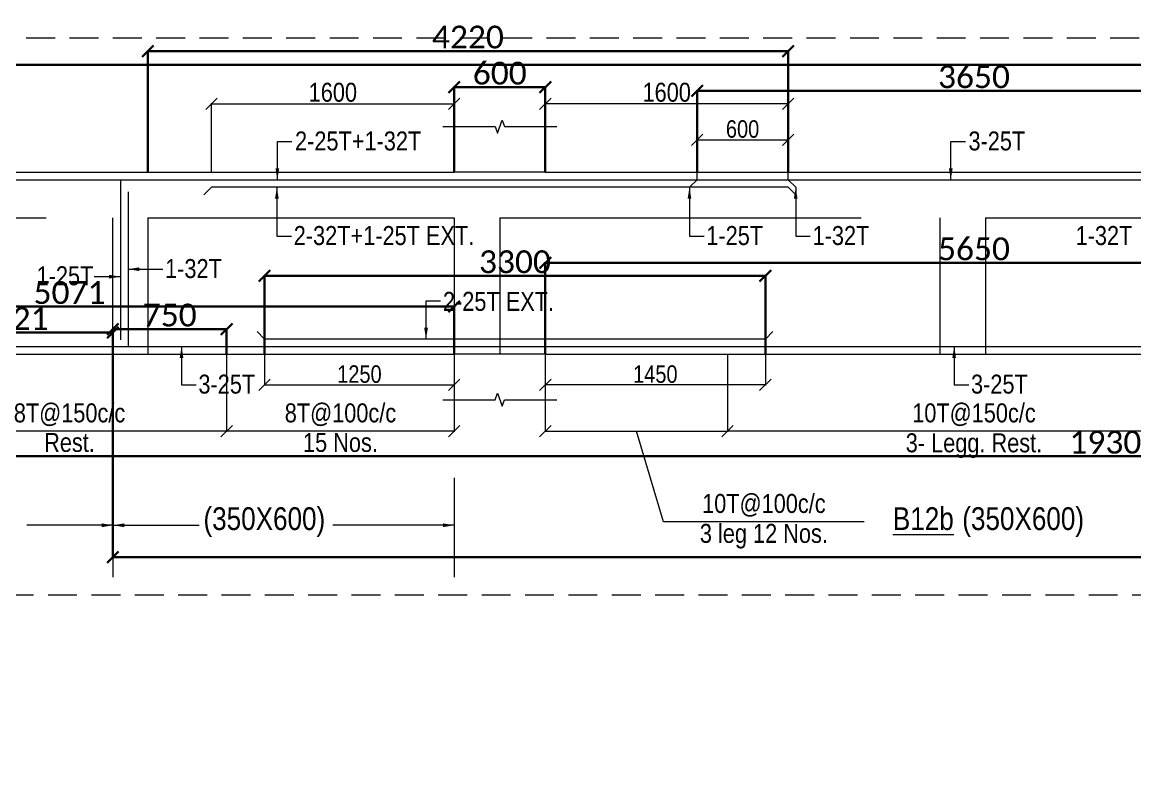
# Model space of a CAD drawing. Header units: millimetres. Extents: x 1112055 to 3390982, y -148532 to 766891.
# Drawn here: x 2913348 to 2928011, y -4607 to 5498 of the extents above; entities that cross this region are included whole.
import ezdxf
from ezdxf.enums import TextEntityAlignment as Align

# ---------------------------------------------------------------- set-up
doc = ezdxf.new("R2010")
doc.units = ezdxf.units.MM
doc.header["$PDMODE"] = 35
doc.header["$PDSIZE"] = -25
doc.linetypes.add('Hidden', pattern=[9.525, 6.35, -3.175])
for name, color, linetype, lineweight in [('B BEAM', 148, 'Continuous', 13), ('B BEAM IN LINE', 250, 'Continuous', 0), ('B STEEL', 34, 'Continuous', 15), ('B STEEL DIM', 216, 'Continuous', 13), ('B STEEL TEXT', 7, 'Continuous', 15), ('B STIRRUPS', 139, 'Continuous', 13), ('B-BEAM DOT', 251, 'Hidden', 9), ('B-BEAM NO', 215, 'Continuous', 18), ('B-COL', 1, 'Continuous', 35)]:
    doc.layers.add(name, color=color, linetype=linetype, lineweight=lineweight)
doc.styles.add('Cali', font='calibri.ttf')
doc.styles.add('SWINC', font='swissc.ttf')
doc.dimstyles.new('BHOOMI', dxfattribs={"dimtxt": 230, "dimasz": 150, "dimexe": 10, "dimexo": 0, "dimgap": 25, "dimtad": 1, "dimdec": 0, "dimzin": 0, "dimdsep": 46, "dimtxsty": 'SWINC', "dimblk": 'OBLIQUE', "dimcen": 0.09, "dimclrd": 250, "dimclre": 250, "dimclrt": 256, "dimaunit": 1, "dimadec": 3, "dimazin": 0, "dimtfac": 1, "dimtdec": 0, "dimtofl": 0, "dimtmove": 1, "dimatfit": 3, "dimfxl": 100, "dimtolj": 1, "dimtzin": 0, "dimlwd": 9, "dimlwe": 5, "dimarcsym": 0})

# ---------------------------------------------------------------- blocks, each defined once
blk = doc.blocks.new('_Oblique')
at = {"color": 0, "linetype": 'ByBlock', "lineweight": -2}
blk.add_line((-0.5, -0.5), (0.5, 0.5), dxfattribs=at)
blk = doc.blocks.new('*D6005')
at = {"layer": 'B STIRRUPS', "color": 250, "lineweight": 0, "transparency": 16777216}
for p, q in [((2911901, 1121), (2911901, 97)), ((2916042, 1121), (2916042, 97)), ((2916042, 107), (2911901, 107))]:
    blk.add_line(p, q, dxfattribs=at)
at = {"layer": 'Defpoints', "color": 0, "lineweight": 40, "transparency": 16777216}
for p in [(2911901, 1121), (2916042, 1121), (2911901, 107)]:
    blk.add_point(p, dxfattribs=at)
at = {"layer": 'B STIRRUPS', "color": 250, "lineweight": 0, "transparency": 16777216, "xscale": 150, "yscale": 150, "zscale": 150, "rotation": 180}
blk.add_blockref('_Oblique', (2911901, 107), dxfattribs=at)
at = {"layer": 'B STIRRUPS', "color": 250, "lineweight": 0, "transparency": 16777216, "xscale": 150, "yscale": 150, "zscale": 150}
blk.add_blockref('_Oblique', (2916042, 107), dxfattribs=at)
at = {"layer": 'B STIRRUPS', "transparency": 16777216, "char_height": 250, "attachment_point": 5, "style": 'SWINC'}
for s, insert in [('\\A1;8T@150c/c', (2913971, 323)), ('Rest.', (2913971, -43))]:
    blk.add_mtext(s, dxfattribs=dict(at, insert=insert))
blk = doc.blocks.new('*D6007')
at = {"layer": 'B STIRRUPS', "color": 250, "lineweight": 0, "transparency": 16777216}
for p, q in [((2916042, 1121), (2916042, 97)), ((2919042, 1121), (2919042, 97)), ((2919042, 107), (2916042, 107))]:
    blk.add_line(p, q, dxfattribs=at)
at = {"layer": 'Defpoints', "color": 0, "lineweight": 40, "transparency": 16777216}
for p in [(2916042, 1121), (2919042, 1121), (2916042, 107)]:
    blk.add_point(p, dxfattribs=at)
at = {"layer": 'B STIRRUPS', "color": 250, "lineweight": 0, "transparency": 16777216, "xscale": 150, "yscale": 150, "zscale": 150, "rotation": 180}
blk.add_blockref('_Oblique', (2916042, 107), dxfattribs=at)
at = {"layer": 'B STIRRUPS', "color": 250, "lineweight": 0, "transparency": 16777216, "xscale": 150, "yscale": 150, "zscale": 150}
blk.add_blockref('_Oblique', (2919042, 107), dxfattribs=at)
at = {"layer": 'B STIRRUPS', "transparency": 16777216, "char_height": 250, "attachment_point": 5, "style": 'SWINC'}
for s, insert in [('\\A1;8T@100c/c', (2917542, 323)), ('15 Nos.', (2917542, -43))]:
    blk.add_mtext(s, dxfattribs=dict(at, insert=insert))
blk = doc.blocks.new('*D6008')
at = {"layer": 'B STIRRUPS', "color": 250, "lineweight": 0, "transparency": 16777216}
for p, q in [((2920242, 1121), (2920242, 97)), ((2922642, 1121), (2922642, 97)), ((2920242, 107), (2922642, 107)), ((2921800, -1087), (2921442, 107)), ((2924445, -1087), (2921800, -1087))]:
    blk.add_line(p, q, dxfattribs=at)
at = {"layer": 'Defpoints', "color": 0, "lineweight": 40, "transparency": 16777216}
for p in [(2920242, 1121), (2922642, 1121), (2922642, 107)]:
    blk.add_point(p, dxfattribs=at)
at = {"layer": 'B STIRRUPS', "color": 250, "lineweight": 0, "transparency": 16777216, "xscale": 150, "yscale": 150, "zscale": 150, "rotation": 180}
blk.add_blockref('_Oblique', (2920242, 107), dxfattribs=at)
at = {"layer": 'B STIRRUPS', "color": 250, "lineweight": 0, "transparency": 16777216, "xscale": 150, "yscale": 150, "zscale": 150}
blk.add_blockref('_Oblique', (2922642, 107), dxfattribs=at)
at = {"layer": 'B STIRRUPS', "transparency": 16777216, "char_height": 250, "attachment_point": 5, "style": 'SWINC'}
for s, insert in [('\\A1;10T@100c/c', (2923123, -871)), ('3 leg 12 Nos.', (2923123, -1278))]:
    blk.add_mtext(s, dxfattribs=dict(at, insert=insert))
blk = doc.blocks.new('*D6009')
at = {"layer": 'B STIRRUPS', "color": 250, "lineweight": 0, "transparency": 16777216}
for p, q in [((2922642, 1121), (2922642, 97)), ((2929142, 1121), (2929142, 97)), ((2929142, 107), (2922642, 107))]:
    blk.add_line(p, q, dxfattribs=at)
at = {"layer": 'Defpoints', "color": 0, "lineweight": 40, "transparency": 16777216}
for p in [(2922642, 1121), (2929142, 1121), (2922642, 107)]:
    blk.add_point(p, dxfattribs=at)
at = {"layer": 'B STIRRUPS', "color": 250, "lineweight": 0, "transparency": 16777216, "xscale": 150, "yscale": 150, "zscale": 150, "rotation": 180}
blk.add_blockref('_Oblique', (2922642, 107), dxfattribs=at)
at = {"layer": 'B STIRRUPS', "color": 250, "lineweight": 0, "transparency": 16777216, "xscale": 150, "yscale": 150, "zscale": 150}
blk.add_blockref('_Oblique', (2929142, 107), dxfattribs=at)
at = {"layer": 'B STIRRUPS', "transparency": 16777216, "char_height": 250, "attachment_point": 5, "style": 'SWINC'}
for s, insert in [('\\A1;10T@150c/c', (2925892, 323)), ('3- Legg. Rest.', (2925892, -84))]:
    blk.add_mtext(s, dxfattribs=dict(at, insert=insert))
blk = doc.blocks.new('*D6017')
at = {"layer": 'B STEEL DIM', "lineweight": 5, "transparency": 16777216}
for p, q in [((2920242, 3521), (2920242, 4433)), ((2923442, 3521), (2923442, 4433))]:
    blk.add_line(p, q, dxfattribs=at)
at = {"layer": 'B STEEL DIM', "lineweight": 9, "transparency": 16777216}
blk.add_line((2923442, 4423), (2920242, 4423), dxfattribs=at)
at = {"layer": 'Defpoints', "color": 0, "lineweight": 40, "transparency": 16777216}
for p in [(2920242, 4423), (2920242, 3521), (2923442, 3521)]:
    blk.add_point(p, dxfattribs=at)
at = {"layer": 'B STEEL DIM', "lineweight": 9, "transparency": 16777216, "xscale": 150, "yscale": 150, "zscale": 150, "rotation": 180}
blk.add_blockref('_Oblique', (2920242, 4423), dxfattribs=at)
at = {"layer": 'B STEEL DIM', "lineweight": 9, "transparency": 16777216, "xscale": 150, "yscale": 150, "zscale": 150}
blk.add_blockref('_Oblique', (2923442, 4423), dxfattribs=at)
at = {"layer": 'B STEEL DIM', "transparency": 16777216, "insert": (2921842, 4573), "char_height": 250, "attachment_point": 5, "style": 'SWINC'}
blk.add_mtext('\\A1;1600', dxfattribs=at)
blk = doc.blocks.new('*D6018')
at = {"layer": 'B STEEL DIM', "lineweight": 5, "transparency": 16777216}
for p, q in [((2922242, 3421), (2922242, 3959)), ((2923442, 3421), (2923442, 3959))]:
    blk.add_line(p, q, dxfattribs=at)
at = {"layer": 'B STEEL DIM', "lineweight": 9, "transparency": 16777216}
blk.add_line((2922242, 3949), (2923442, 3949), dxfattribs=at)
at = {"layer": 'Defpoints', "color": 0, "lineweight": 40, "transparency": 16777216}
for p in [(2923442, 3949), (2922242, 3421), (2923442, 3421)]:
    blk.add_point(p, dxfattribs=at)
at = {"layer": 'B STEEL DIM', "lineweight": 9, "transparency": 16777216, "xscale": 150, "yscale": 150, "zscale": 150, "rotation": 180}
blk.add_blockref('_Oblique', (2922242, 3949), dxfattribs=at)
at = {"layer": 'B STEEL DIM', "lineweight": 9, "transparency": 16777216, "xscale": 150, "yscale": 150, "zscale": 150}
blk.add_blockref('_Oblique', (2923442, 3949), dxfattribs=at)
at = {"layer": 'B STEEL DIM', "transparency": 16777216, "insert": (2922842, 4089), "char_height": 230, "attachment_point": 5, "style": 'SWINC'}
blk.add_mtext('\\A1;600', dxfattribs=at)
blk = doc.blocks.new('*D6019')
at = {"layer": 'B STEEL DIM', "lineweight": 5, "transparency": 16777216}
for p, q in [((2915842, 3521), (2915842, 4433)), ((2919042, 3521), (2919042, 4433))]:
    blk.add_line(p, q, dxfattribs=at)
at = {"layer": 'B STEEL DIM', "lineweight": 9, "transparency": 16777216}
blk.add_line((2915842, 4423), (2919042, 4423), dxfattribs=at)
at = {"layer": 'Defpoints', "color": 0, "lineweight": 40, "transparency": 16777216}
for p in [(2919042, 4423), (2915842, 3521), (2919042, 3521)]:
    blk.add_point(p, dxfattribs=at)
at = {"layer": 'B STEEL DIM', "lineweight": 9, "transparency": 16777216, "xscale": 150, "yscale": 150, "zscale": 150, "rotation": 180}
blk.add_blockref('_Oblique', (2915842, 4423), dxfattribs=at)
at = {"layer": 'B STEEL DIM', "lineweight": 9, "transparency": 16777216, "xscale": 150, "yscale": 150, "zscale": 150}
blk.add_blockref('_Oblique', (2919042, 4423), dxfattribs=at)
at = {"layer": 'B STEEL DIM', "transparency": 16777216, "insert": (2917442, 4573), "char_height": 250, "attachment_point": 5, "style": 'SWINC'}
blk.add_mtext('\\A1;1600', dxfattribs=at)
blk = doc.blocks.new('*D6021')
at = {"layer": 'B STEEL DIM', "lineweight": 5, "transparency": 16777216}
for p, q in [((2916542, 1321), (2916542, 708)), ((2919042, 1121), (2919042, 708))]:
    blk.add_line(p, q, dxfattribs=at)
at = {"layer": 'B STEEL DIM', "lineweight": 9, "transparency": 16777216}
blk.add_line((2916542, 718), (2919042, 718), dxfattribs=at)
at = {"layer": 'Defpoints', "color": 0, "lineweight": 40, "transparency": 16777216}
for p in [(2916542, 1321), (2919042, 1121), (2919042, 718)]:
    blk.add_point(p, dxfattribs=at)
at = {"layer": 'B STEEL DIM', "lineweight": 9, "transparency": 16777216, "xscale": 150, "yscale": 150, "zscale": 150, "rotation": 180}
blk.add_blockref('_Oblique', (2916542, 718), dxfattribs=at)
at = {"layer": 'B STEEL DIM', "lineweight": 9, "transparency": 16777216, "xscale": 150, "yscale": 150, "zscale": 150}
blk.add_blockref('_Oblique', (2919042, 718), dxfattribs=at)
at = {"layer": 'B STEEL DIM', "transparency": 16777216, "insert": (2917792, 858), "char_height": 230, "attachment_point": 5, "style": 'SWINC'}
blk.add_mtext('\\A1;1250', dxfattribs=at)
blk = doc.blocks.new('*D6022')
at = {"layer": 'B STEEL DIM', "lineweight": 5, "transparency": 16777216}
for p, q in [((2923142, 1321), (2923142, 708)), ((2920242, 1121), (2920242, 708))]:
    blk.add_line(p, q, dxfattribs=at)
at = {"layer": 'B STEEL DIM', "lineweight": 9, "transparency": 16777216}
blk.add_line((2923142, 718), (2920242, 718), dxfattribs=at)
at = {"layer": 'Defpoints', "color": 0, "lineweight": 40, "transparency": 16777216}
for p in [(2923142, 1321), (2920242, 1121), (2920242, 718)]:
    blk.add_point(p, dxfattribs=at)
at = {"layer": 'B STEEL DIM', "lineweight": 9, "transparency": 16777216, "xscale": 150, "yscale": 150, "zscale": 150, "rotation": 180}
blk.add_blockref('_Oblique', (2920242, 718), dxfattribs=at)
at = {"layer": 'B STEEL DIM', "lineweight": 9, "transparency": 16777216, "xscale": 150, "yscale": 150, "zscale": 150}
blk.add_blockref('_Oblique', (2923142, 718), dxfattribs=at)
at = {"layer": 'B STEEL DIM', "transparency": 16777216, "insert": (2921692, 858), "char_height": 230, "attachment_point": 5, "style": 'SWINC'}
blk.add_mtext('\\A1;1450', dxfattribs=at)
blk = doc.blocks.new('*D6744')
at = {"layer": 'Defpoints', "color": 3, "linetype": 'Hidden', "lineweight": 30, "ltscale": 1000, "transparency": 16777216}
for p, q in [((2908442, 1121), (2908442, -234)), ((2947042, 1121), (2947042, -234))]:
    blk.add_line(p, q, dxfattribs=at)
at = {"layer": 'Defpoints', "color": 3, "lineweight": 30, "ltscale": 1000, "transparency": 16777216}
blk.add_line((2908442, -224), (2947042, -224), dxfattribs=at)
at = {"layer": 'Defpoints', "color": 0, "lineweight": 40, "transparency": 16777216}
for p in [(2908442, 1121), (2947042, 1121), (2947042, -224)]:
    blk.add_point(p, dxfattribs=at)
at = {"layer": 'Defpoints', "color": 3, "lineweight": 30, "transparency": 16777216, "xscale": 150, "yscale": 150, "zscale": 150, "rotation": 180}
blk.add_blockref('_Oblique', (2908442, -224), dxfattribs=at)
at = {"layer": 'Defpoints', "color": 3, "lineweight": 30, "transparency": 16777216, "xscale": 150, "yscale": 150, "zscale": 150}
blk.add_blockref('_Oblique', (2947042, -224), dxfattribs=at)
at = {"layer": 'Defpoints', "color": 3, "lineweight": 50, "transparency": 16777216, "insert": (2927742, -40), "char_height": 300, "attachment_point": 5, "style": 'Cali'}
blk.add_mtext('\\A1;19300', dxfattribs=at)
blk = doc.blocks.new('*D6745')
at = {"layer": 'Defpoints', "color": 3, "linetype": 'Hidden', "lineweight": 30, "ltscale": 1000, "transparency": 16777216}
for p, q in [((2914542, 1121), (2914542, -1562)), ((2947042, 1121), (2947042, -1562))]:
    blk.add_line(p, q, dxfattribs=at)
at = {"layer": 'Defpoints', "color": 3, "lineweight": 30, "ltscale": 1000, "transparency": 16777216}
blk.add_line((2914542, -1552), (2947042, -1552), dxfattribs=at)
at = {"layer": 'Defpoints', "color": 0, "lineweight": 40, "transparency": 16777216}
for p in [(2914542, 1121), (2947042, 1121), (2947042, -1552)]:
    blk.add_point(p, dxfattribs=at)
at = {"layer": 'Defpoints', "color": 3, "lineweight": 30, "transparency": 16777216, "xscale": 150, "yscale": 150, "zscale": 150, "rotation": 180}
blk.add_blockref('_Oblique', (2914542, -1552), dxfattribs=at)
at = {"layer": 'Defpoints', "color": 3, "lineweight": 30, "transparency": 16777216, "xscale": 150, "yscale": 150, "zscale": 150}
blk.add_blockref('_Oblique', (2947042, -1552), dxfattribs=at)
at = {"layer": 'Defpoints', "color": 3, "lineweight": 50, "transparency": 16777216, "insert": (2930792, -1368), "char_height": 300, "attachment_point": 5, "style": 'Cali'}
blk.add_mtext('\\A1;16250', dxfattribs=at)
blk = doc.blocks.new('*D6746')
at = {"layer": 'Defpoints', "color": 3, "linetype": 'Hidden', "lineweight": 30, "ltscale": 1000, "transparency": 16777216}
for p, q in [((2908901, 1121), (2908901, 1759)), ((2919042, 1121), (2919042, 1759))]:
    blk.add_line(p, q, dxfattribs=at)
at = {"layer": 'Defpoints', "color": 3, "lineweight": 30, "ltscale": 1000, "transparency": 16777216}
blk.add_line((2908901, 1749), (2919042, 1749), dxfattribs=at)
at = {"layer": 'Defpoints', "color": 0, "lineweight": 40, "transparency": 16777216}
for p in [(2919042, 1749), (2908901, 1121), (2919042, 1121)]:
    blk.add_point(p, dxfattribs=at)
at = {"layer": 'Defpoints', "color": 3, "lineweight": 30, "transparency": 16777216, "xscale": 150, "yscale": 150, "zscale": 150, "rotation": 180}
blk.add_blockref('_Oblique', (2908901, 1749), dxfattribs=at)
at = {"layer": 'Defpoints', "color": 3, "lineweight": 30, "transparency": 16777216, "xscale": 150, "yscale": 150, "zscale": 150}
blk.add_blockref('_Oblique', (2919042, 1749), dxfattribs=at)
at = {"layer": 'Defpoints', "color": 3, "lineweight": 50, "transparency": 16777216, "insert": (2913971, 1933), "char_height": 300, "attachment_point": 5, "style": 'Cali'}
blk.add_mtext('\\A1;5071', dxfattribs=at)
blk = doc.blocks.new('*D6747')
at = {"layer": 'Defpoints', "color": 3, "linetype": 'Hidden', "lineweight": 30, "ltscale": 1000, "transparency": 16777216}
for p, q in [((2916542, 1121), (2916542, 2165)), ((2923142, 1121), (2923142, 2165))]:
    blk.add_line(p, q, dxfattribs=at)
at = {"layer": 'Defpoints', "color": 3, "lineweight": 30, "ltscale": 1000, "transparency": 16777216}
blk.add_line((2916542, 2155), (2923142, 2155), dxfattribs=at)
at = {"layer": 'Defpoints', "color": 0, "lineweight": 40, "transparency": 16777216}
for p in [(2923142, 2155), (2916542, 1121), (2923142, 1121)]:
    blk.add_point(p, dxfattribs=at)
at = {"layer": 'Defpoints', "color": 3, "lineweight": 30, "transparency": 16777216, "xscale": 150, "yscale": 150, "zscale": 150, "rotation": 180}
blk.add_blockref('_Oblique', (2916542, 2155), dxfattribs=at)
at = {"layer": 'Defpoints', "color": 3, "lineweight": 30, "transparency": 16777216, "xscale": 150, "yscale": 150, "zscale": 150}
blk.add_blockref('_Oblique', (2923142, 2155), dxfattribs=at)
at = {"layer": 'Defpoints', "color": 3, "lineweight": 50, "transparency": 16777216, "insert": (2919842, 2339), "char_height": 300, "attachment_point": 5, "style": 'Cali'}
blk.add_mtext('\\A1;3300', dxfattribs=at)
blk = doc.blocks.new('*D6748')
at = {"layer": 'Defpoints', "color": 3, "linetype": 'Hidden', "lineweight": 30, "ltscale": 1000, "transparency": 16777216}
for p, q in [((2920242, 1121), (2920242, 2336)), ((2931542, 1121), (2931542, 2336))]:
    blk.add_line(p, q, dxfattribs=at)
at = {"layer": 'Defpoints', "color": 3, "lineweight": 30, "ltscale": 1000, "transparency": 16777216}
blk.add_line((2920242, 2326), (2931542, 2326), dxfattribs=at)
at = {"layer": 'Defpoints', "color": 0, "lineweight": 40, "transparency": 16777216}
for p in [(2931542, 2326), (2920242, 1121), (2931542, 1121)]:
    blk.add_point(p, dxfattribs=at)
at = {"layer": 'Defpoints', "color": 3, "lineweight": 30, "transparency": 16777216, "xscale": 150, "yscale": 150, "zscale": 150, "rotation": 180}
blk.add_blockref('_Oblique', (2920242, 2326), dxfattribs=at)
at = {"layer": 'Defpoints', "color": 3, "lineweight": 30, "transparency": 16777216, "xscale": 150, "yscale": 150, "zscale": 150}
blk.add_blockref('_Oblique', (2931542, 2326), dxfattribs=at)
at = {"layer": 'Defpoints', "color": 3, "lineweight": 50, "transparency": 16777216, "insert": (2925892, 2509), "char_height": 300, "attachment_point": 5, "style": 'Cali'}
blk.add_mtext('\\A1;5650', dxfattribs=at)
blk = doc.blocks.new('*D6755')
at = {"layer": 'Defpoints', "color": 3, "linetype": 'Hidden', "lineweight": 30, "ltscale": 1000, "transparency": 16777216}
for p, q in [((2908442, 3521), (2908442, 4947)), ((2959642, 3521), (2959642, 4947))]:
    blk.add_line(p, q, dxfattribs=at)
at = {"layer": 'Defpoints', "color": 3, "lineweight": 30, "ltscale": 1000, "transparency": 16777216}
blk.add_line((2959642, 4937), (2908442, 4937), dxfattribs=at)
at = {"layer": 'Defpoints', "color": 0, "lineweight": 40, "transparency": 16777216}
for p in [(2908442, 4937), (2908442, 3521), (2959642, 3521)]:
    blk.add_point(p, dxfattribs=at)
at = {"layer": 'Defpoints', "color": 3, "lineweight": 30, "transparency": 16777216, "xscale": 150, "yscale": 150, "zscale": 150, "rotation": 180}
blk.add_blockref('_Oblique', (2908442, 4937), dxfattribs=at)
at = {"layer": 'Defpoints', "color": 3, "lineweight": 30, "transparency": 16777216, "xscale": 150, "yscale": 150, "zscale": 150}
blk.add_blockref('_Oblique', (2959642, 4937), dxfattribs=at)
at = {"layer": 'Defpoints', "color": 3, "lineweight": 50, "transparency": 16777216, "insert": (2934042, 5121), "char_height": 300, "attachment_point": 5, "style": 'Cali'}
blk.add_mtext('\\A1;25600', dxfattribs=at)
blk = doc.blocks.new('*D6757')
at = {"layer": 'Defpoints', "color": 3, "linetype": 'Hidden', "lineweight": 30, "ltscale": 1000, "transparency": 16777216}
for p, q in [((2919042, 3521), (2919042, 4651)), ((2920242, 3521), (2920242, 4651))]:
    blk.add_line(p, q, dxfattribs=at)
at = {"layer": 'Defpoints', "color": 3, "lineweight": 30, "ltscale": 1000, "transparency": 16777216}
blk.add_line((2919042, 4641), (2920242, 4641), dxfattribs=at)
at = {"layer": 'Defpoints', "color": 0, "lineweight": 40, "transparency": 16777216}
for p in [(2920242, 4641), (2919042, 3521), (2920242, 3521)]:
    blk.add_point(p, dxfattribs=at)
at = {"layer": 'Defpoints', "color": 3, "lineweight": 30, "transparency": 16777216, "xscale": 150, "yscale": 150, "zscale": 150, "rotation": 180}
blk.add_blockref('_Oblique', (2919042, 4641), dxfattribs=at)
at = {"layer": 'Defpoints', "color": 3, "lineweight": 30, "transparency": 16777216, "xscale": 150, "yscale": 150, "zscale": 150}
blk.add_blockref('_Oblique', (2920242, 4641), dxfattribs=at)
at = {"layer": 'Defpoints', "color": 3, "lineweight": 50, "transparency": 16777216, "insert": (2919642, 4825), "char_height": 300, "attachment_point": 5, "style": 'Cali'}
blk.add_mtext('\\A1;600', dxfattribs=at)
blk = doc.blocks.new('*D6758')
at = {"layer": 'Defpoints', "color": 3, "linetype": 'Hidden', "lineweight": 30, "ltscale": 1000, "transparency": 16777216}
for p, q in [((2922242, 3521), (2922242, 4604)), ((2929542, 3521), (2929542, 4604))]:
    blk.add_line(p, q, dxfattribs=at)
at = {"layer": 'Defpoints', "color": 3, "lineweight": 30, "ltscale": 1000, "transparency": 16777216}
blk.add_line((2922242, 4594), (2929542, 4594), dxfattribs=at)
at = {"layer": 'Defpoints', "color": 0, "lineweight": 40, "transparency": 16777216}
for p in [(2929542, 4594), (2922242, 3521), (2929542, 3521)]:
    blk.add_point(p, dxfattribs=at)
at = {"layer": 'Defpoints', "color": 3, "lineweight": 30, "transparency": 16777216, "xscale": 150, "yscale": 150, "zscale": 150, "rotation": 180}
blk.add_blockref('_Oblique', (2922242, 4594), dxfattribs=at)
at = {"layer": 'Defpoints', "color": 3, "lineweight": 30, "transparency": 16777216, "xscale": 150, "yscale": 150, "zscale": 150}
blk.add_blockref('_Oblique', (2929542, 4594), dxfattribs=at)
at = {"layer": 'Defpoints', "color": 3, "lineweight": 50, "transparency": 16777216, "insert": (2925892, 4778), "char_height": 300, "attachment_point": 5, "style": 'Cali'}
blk.add_mtext('\\A1;3650', dxfattribs=at)
blk = doc.blocks.new('*D6360')
at = {"layer": 'Defpoints', "color": 3, "linetype": 'Hidden', "lineweight": 30, "ltscale": 1000, "transparency": 16777216}
for p, q in [((2915002, 3521), (2915002, 5127)), ((2923442, 3521), (2923442, 5127))]:
    blk.add_line(p, q, dxfattribs=at)
at = {"layer": 'Defpoints', "color": 3, "lineweight": 30, "ltscale": 1000, "transparency": 16777216}
blk.add_line((2915002, 5117), (2923442, 5117), dxfattribs=at)
at = {"layer": 'Defpoints', "color": 0, "lineweight": 40, "transparency": 16777216}
for p in [(2923442, 5117), (2915002, 3521), (2923442, 3521)]:
    blk.add_point(p, dxfattribs=at)
at = {"layer": 'Defpoints', "color": 3, "lineweight": 30, "transparency": 16777216, "xscale": 150, "yscale": 150, "zscale": 150, "rotation": 180}
blk.add_blockref('_Oblique', (2915002, 5117), dxfattribs=at)
at = {"layer": 'Defpoints', "color": 3, "lineweight": 30, "transparency": 16777216, "xscale": 150, "yscale": 150, "zscale": 150}
blk.add_blockref('_Oblique', (2923442, 5117), dxfattribs=at)
at = {"layer": 'Defpoints', "color": 3, "lineweight": 50, "transparency": 16777216, "insert": (2919222, 5301), "char_height": 300, "attachment_point": 5, "style": 'Cali'}
blk.add_mtext('\\A1;4220', dxfattribs=at)
blk = doc.blocks.new('*D6361')
at = {"layer": 'Defpoints', "color": 3, "linetype": 'Hidden', "lineweight": 30, "ltscale": 1000, "transparency": 16777216}
for p, q in [((2914542, 1121), (2914542, 1462)), ((2916042, 1121), (2916042, 1462))]:
    blk.add_line(p, q, dxfattribs=at)
at = {"layer": 'Defpoints', "color": 3, "lineweight": 30, "ltscale": 1000, "transparency": 16777216}
blk.add_line((2914542, 1452), (2916042, 1452), dxfattribs=at)
at = {"layer": 'Defpoints', "color": 0, "lineweight": 40, "transparency": 16777216}
for p in [(2916042, 1452), (2914542, 1121), (2916042, 1121)]:
    blk.add_point(p, dxfattribs=at)
at = {"layer": 'Defpoints', "color": 3, "lineweight": 30, "transparency": 16777216, "xscale": 150, "yscale": 150, "zscale": 150, "rotation": 180}
blk.add_blockref('_Oblique', (2914542, 1452), dxfattribs=at)
at = {"layer": 'Defpoints', "color": 3, "lineweight": 30, "transparency": 16777216, "xscale": 150, "yscale": 150, "zscale": 150}
blk.add_blockref('_Oblique', (2916042, 1452), dxfattribs=at)
at = {"layer": 'Defpoints', "color": 3, "lineweight": 50, "transparency": 16777216, "insert": (2915292, 1636), "char_height": 300, "attachment_point": 5, "style": 'Cali'}
blk.add_mtext('\\A1;750', dxfattribs=at)
blk = doc.blocks.new('*D6362')
at = {"layer": 'Defpoints', "color": 3, "linetype": 'Hidden', "lineweight": 30, "ltscale": 1000, "transparency": 16777216}
for p, q in [((2911901, 1121), (2911901, 1416)), ((2914542, 1121), (2914542, 1416))]:
    blk.add_line(p, q, dxfattribs=at)
at = {"layer": 'Defpoints', "color": 3, "lineweight": 30, "ltscale": 1000, "transparency": 16777216}
blk.add_line((2914542, 1406), (2911901, 1406), dxfattribs=at)
at = {"layer": 'Defpoints', "color": 0, "lineweight": 40, "transparency": 16777216}
for p in [(2911901, 1406), (2911901, 1121), (2914542, 1121)]:
    blk.add_point(p, dxfattribs=at)
at = {"layer": 'Defpoints', "color": 3, "lineweight": 30, "transparency": 16777216, "xscale": 150, "yscale": 150, "zscale": 150, "rotation": 180}
blk.add_blockref('_Oblique', (2911901, 1406), dxfattribs=at)
at = {"layer": 'Defpoints', "color": 3, "lineweight": 30, "transparency": 16777216, "xscale": 150, "yscale": 150, "zscale": 150}
blk.add_blockref('_Oblique', (2914542, 1406), dxfattribs=at)
at = {"layer": 'Defpoints', "color": 3, "lineweight": 50, "transparency": 16777216, "insert": (2913221, 1590), "char_height": 300, "attachment_point": 5, "style": 'Cali'}
blk.add_mtext('\\A1;1321', dxfattribs=at)

msp = doc.modelspace()

# ---------------------------------------------------------------- linework, layer by layer
at = {"layer": 'B BEAM', "ltscale": 25}
for p, q in [((2908900.8, 3521.4, 0), (2919042, 3521.4, 0)), ((2920242, 3521.4, 0), (2931542, 3521.4, 0)), ((2908900.8, 1121.4, 0), (2919042, 1121.4, 0)), ((2920242, 1121.4, 0), (2931542, 1121.4, 0)), ((2914542, -509.6, 0), (2914542, -1815.5, 0)), ((2919042, -509.6, 0), (2919042, -1815.5, 0))]:
    msp.add_line(p, q, dxfattribs=at)
at = {"layer": 'B BEAM IN LINE', "color": 250, "linetype": 'Hidden', "lineweight": 0, "ltscale": 60, "elevation": 0}
msp.add_lwpolyline([(2906541.5, -2053), (2906541.5, 5291.7), (2976442, 5291.7), (2976442, -4606.6), (2944366.5, -4606.6), (2944358.9, -2053)], close=True, dxfattribs=at)
at = {"layer": 'B STEEL', "color": 34, "lineweight": 9, "ltscale": 25}
for p, q in [((2908542, 3421.4, 0), (2959541.8, 3421.4, 0)), ((2914642, 3421.4, 0), (2914642, 1312, 0)), ((2922242, 3421.4, 0), (2922142, 3321.4, 0)), ((2923442, 3421.4, 0), (2923542, 3321.4, 0)), ((2914742, 3262.8, 0), (2914742, 1221.4, 0)), ((2915842, 3321.4, 0), (2915742, 3221.4, 0)), ((2923442, 3321.4, 0), (2915842, 3321.4, 0)), ((2923442, 3321.4, 0), (2923542, 3221.4, 0)), ((2916542, 1321.4, 0), (2916442, 1421.4, 0)), ((2923142, 1321.4, 0), (2916542, 1321.4, 0)), ((2923142, 1321.4, 0), (2923242, 1421.4, 0)), ((2908642, 1221.4, 0), (2949042, 1221.4, 0))]:
    msp.add_line(p, q, dxfattribs=at)
at = {"layer": 'B-BEAM DOT', "linetype": 'Hidden', "ltscale": 750}
for p, q in [((2920242, 3521.4, 0), (2919042, 3521.4, 0)), ((2908900.8, 2921.4, 0), (2914542, 2921.4, 0)), ((2914542, 1121.4, 0), (2914542, 2921.4, 0)), ((2915002, 2921.4, 0), (2919042, 2921.4, 0)), ((2915002, 2921.4, 0), (2915002, 1121.4, 0)), ((2919042, 2921.4, 0), (2919042, 1121.4, 0)), ((2919642, 2921.4, 0), (2925442, 2921.4, 0)), ((2919642, 2921.4, 0), (2919642, 1121.4, 0)), ((2925442, 2921.4, 0), (2925442, 1121.4, 0)), ((2926042, 2921.4, 0), (2931842, 2921.4, 0)), ((2926042, 2921.4, 0), (2926042, 1121.4, 0)), ((2920242, 1121.4, 0), (2919042, 1121.4, 0))]:
    msp.add_line(p, q, dxfattribs=at)
at = {"layer": 'B-COL', "lineweight": 15, "ltscale": 25}
for p, q in [((2919042, 3521.4, 0), (2919042, 4121.4, 0)), ((2920242, 3521.4, 0), (2920242, 4121.4, 0)), ((2919042, 1121.4, 0), (2919042, 521.4, 0)), ((2920242, 1121.4, 0), (2920242, 521.4, 0))]:
    msp.add_line(p, q, dxfattribs=at)
at = {"layer": 'B-COL', "lineweight": 15, "ltscale": 25, "elevation": 0}
for points in [[(2918892, 4121.4), (2919579.5, 4121.4), (2919610.7, 4035.5), (2919673.2, 4207.2), (2919704.5, 4121.4), (2920392, 4121.4)], [(2918892, 521.4), (2919579.5, 521.4), (2919610.7, 607.2), (2919673.2, 435.5), (2919704.5, 521.4), (2920392, 521.4)]]:
    msp.add_lwpolyline(points, dxfattribs=at)

# ---------------------------------------------------------------- texts
at = {"layer": 'B STEEL TEXT', "style": 'SWINC'}
for s, p in [('2-25T+1-32T', (2916943.4, 3807.8, 0)), ('3-25T', (2925819.2, 3807.8, 0)), ('2-32T+1-25T EXT.', (2916926.2, 2561.1, 0)), ('1-25T', (2922364.5, 2561.1, 0)), ('1-32T', (2923764.5, 2561.1, 0)), ('1-32T', (2927231, 2561.1, 0)), ('1-32T', (2915230.5, 2125.8, 0)), ('1-25T', (2913536.9, 2030.5, 0)), ('2-25T EXT.', (2918892.8, 1693.3, 0)), ('3-25T', (2915669.9, 602.5, 0)), ('3-25T', (2925853.2, 602.5, 0))]:
    msp.add_text(s, height=250, dxfattribs=at).set_placement(p)
at = {"layer": 'B-BEAM NO', "ltscale": 25, "style": 'SWINC'}
for s, p in [('(350X600)', (2916538.8, -1195.9, 0)), ('%%UB12b', (2925224.6, -1195.9, 0)), ('(350X600)', (2926540.3, -1195.9, 0))]:
    msp.add_text(s, height=300, dxfattribs=at).set_placement(p, align=Align.CENTER)

# ---------------------------------------------------------------- dimensions: what is measured, and where the dimension line sits
at = {"layer": 'B STEEL DIM'}
for base, p1, p2, override, picture, middle in [((2919042, 4423.2, 0), (2915842, 3521.4, 0), (2919042, 3521.4, 0), {"dimscale": 1, "dimtxt": 250, "dimlfac": 0.5, "dimtxsty": 'SWINC', "dimblk1": 'Oblique', "dimblk2": 'Oblique', "dimsah": 1, "dimclrd": 256, "dimclre": 256, "dimclrt": 256}, '*D6019', (2917442, 4573.2, 0)), ((2920241.9, 718.1, 0), (2923142, 1321.4, 0), (2920241.9, 1121.4, 0), {"dimlfac": 0.5, "dimblk1": 'Oblique', "dimblk2": 'Oblique', "dimsah": 1, "dimclrd": 256, "dimclre": 256}, '*D6022', (2921691.9, 858.1, 0))]:
    dim = msp.add_linear_dim(base=base, p1=p1, p2=p2, angle=180, dimstyle='BHOOMI', override=override, dxfattribs=at)
    dim.commit()
    dim.dimension.update_dxf_attribs({"geometry": picture, "text_midpoint": middle})
for base, p1, p2, override, picture, middle in [((2920242, 4423.2, 0), (2923442, 3521.4, 0), (2920242, 3521.4, 0), {"dimscale": 1, "dimtxt": 250, "dimlfac": 0.5, "dimtxsty": 'SWINC', "dimblk1": 'Oblique', "dimblk2": 'Oblique', "dimsah": 1, "dimclrd": 256, "dimclre": 256, "dimclrt": 256}, '*D6017', (2921842, 4573.2, 0)), ((2923442, 3949.2, 0), (2922242, 3421.4, 0), (2923442, 3421.4, 0), {"dimlfac": 0.5, "dimblk1": 'Oblique', "dimblk2": 'Oblique', "dimsah": 1, "dimclrd": 256, "dimclre": 256}, '*D6018', (2922842, 4089.2, 0)), ((2919042, 718.1, 0), (2916542, 1321.4, 0), (2919042, 1121.4, 0), {"dimlfac": 0.5, "dimblk1": 'Oblique', "dimblk2": 'Oblique', "dimsah": 1, "dimclrd": 256, "dimclre": 256}, '*D6021', (2917792, 858.1, 0))]:
    dim = msp.add_linear_dim(base=base, p1=p1, p2=p2, dimstyle='BHOOMI', override=override, dxfattribs=at)
    dim.commit()
    dim.dimension.update_dxf_attribs({"geometry": picture, "text_midpoint": middle})
at = {"layer": 'B STIRRUPS'}
for base, p1, p2, text, picture, middle in [((2911900.8, 107.4), (2916042, 1121.4, 0), (2911900.8, 1121.4, 0), '8T@150c/c\\X Rest. ', '*D6005', (2913971.4, 107.4)), ((2916042, 107.4, 0), (2919042, 1121.4, 0), (2916042, 1121.4, 0), '8T@100c/c\\X 15 Nos. ', '*D6007', (2917542, 107.4, 0)), ((2922642, 107.4), (2929142, 1121.4), (2922642, 1121.4, 0), '10T@150c/c\\X3- Legg. Rest. ', '*D6009', (2925892, 107.4))]:
    dim = msp.add_linear_dim(base=base, p1=p1, p2=p2, text=text, dimstyle='BHOOMI', override={"dimscale": 1, "dimtxt": 250, "dimgap": 25, "dimlfac": 0.5, "dimtxsty": 'SWINC', "dimblk1": 'Oblique', "dimblk2": 'Oblique', "dimsah": 1, "dimlwd": 0, "dimlwe": 0}, dxfattribs=at)
    dim.commit()
    dim.dimension.update_dxf_attribs({"geometry": picture, "text_midpoint": middle})
dim = msp.add_linear_dim(base=(2922642, 107.4), p1=(2920242, 1121.4, 0), p2=(2922642, 1121.4, 0), angle=180, text='10T@100c/c\\X3 leg 12 Nos. ', dimstyle='BHOOMI', override={"dimscale": 1, "dimtxt": 250, "dimgap": 25, "dimlfac": 0.5, "dimtxsty": 'SWINC', "dimblk1": 'Oblique', "dimblk2": 'Oblique', "dimsah": 1, "dimlwd": 0, "dimlwe": 0}, dxfattribs=at)
dim.commit()
dim.dimension.update_dxf_attribs({"geometry": '*D6008', "text_midpoint": (2921825.1, -1086.6)})
at = {"layer": 'Defpoints', "color": 3, "lineweight": 50, "ltscale": 1000}
for base, p1, p2, picture, middle in [((2923442, 5117), (2915002, 3521.4, 0), (2923442, 3521.4, 0), '*D6360', (2919222, 5300.7)), ((2908442, 4937.3), (2959641.8, 3521.4, 0), (2908442, 3521.4, 0), '*D6755', (2934041.9, 5121)), ((2920242, 4641.2), (2919042, 3521.4, 0), (2920242, 3521.4, 0), '*D6757', (2919642, 4824.9)), ((2929542, 4594.3), (2922242, 3521.4, 0), (2929542, 3521.4, 0), '*D6758', (2925892, 4778)), ((2931542, 2325.6), (2920241.9, 1121.4, 0), (2931542, 1121.4, 0), '*D6748', (2925892, 2509.3)), ((2923142, 2155.1), (2916542, 1121.4, 0), (2923142, 1121.4, 0), '*D6747', (2919842, 2338.8)), ((2919042, 1749.1), (2908900.8, 1121.4, 0), (2919042, 1121.4, 0), '*D6746', (2913971.4, 1932.8)), ((2911900.8, 1406.3), (2914542, 1121.4, 0), (2911900.8, 1121.4, 0), '*D6362', (2913221.4, 1590)), ((2916042, 1452), (2914542, 1121.4, 0), (2916042, 1121.4, 0), '*D6361', (2915292, 1635.7)), ((2947042, -224.2), (2908442, 1121.4, 0), (2947042, 1121.4, 0), '*D6744', (2927742, -40.5)), ((2947042, -1552.1), (2914542, 1121.4, 0), (2947042, 1121.4, 0), '*D6745', (2930792, -1368.4))]:
    dim = msp.add_linear_dim(base=base, p1=p1, p2=p2, dimstyle='BHOOMI', override={"dimtxt": 300, "dimgap": 30, "dimlfac": 0.5, "dimtxsty": 'Cali', "dimblk1": 'Oblique', "dimblk2": 'Oblique', "dimsah": 1, "dimclrd": 3, "dimclre": 3, "dimclrt": 3, "dimlwd": 30, "dimlwe": 30}, dxfattribs=at)
    dim.commit()
    dim.dimension.update_dxf_attribs({"geometry": picture, "text_midpoint": middle})

# ---------------------------------------------------------------- leaders
at = {"layer": 'B STEEL TEXT'}
for points in [[(2916710.3, 3421.4, 0), (2916710.3, 3923.9, 0), (2916902.6, 3923.9, 0)], [(2925586.1, 3421.4, 0), (2925586.1, 3923.9, 0), (2925778.4, 3923.9, 0)], [(2916703.6, 3321.4, 0), (2916703.6, 2677.4, 0), (2916895.9, 2677.4, 0)], [(2922142, 3321.4, 0), (2922142, 2677.4, 0), (2922334.2, 2677.4, 0)], [(2923542, 3321.4, 0), (2923542, 2677.4, 0), (2923734.2, 2677.4, 0)], [(2914742, 2242.1, 0), (2915200.2, 2242.1, 0)], [(2914642, 2143.5, 0), (2914295.5, 2143.5, 0)], [(2918670.3, 1321.4, 0), (2918670.3, 1823.9, 0), (2918862.6, 1823.9, 0)], [(2915447.4, 1221.4, 0), (2915447.4, 718.8, 0), (2915639.7, 718.8, 0)], [(2925630.7, 1221.4, 0), (2925630.7, 718.8, 0), (2925822.9, 718.8, 0)], [(2914546.1, -1133.2, 0), (2913407.6, -1133.2, 0)], [(2914542, -1133.2, 0), (2915680.4, -1133.2, 0)], [(2919042, -1133.2, 0), (2917442.7, -1133.2, 0)]]:
    msp.add_leader(points, dimstyle='BHOOMI', override={"dimtad": 0, "dimclrd": 256, "dimlwd": 0}, dxfattribs=at)

doc.saveas('drawing.dxf')
